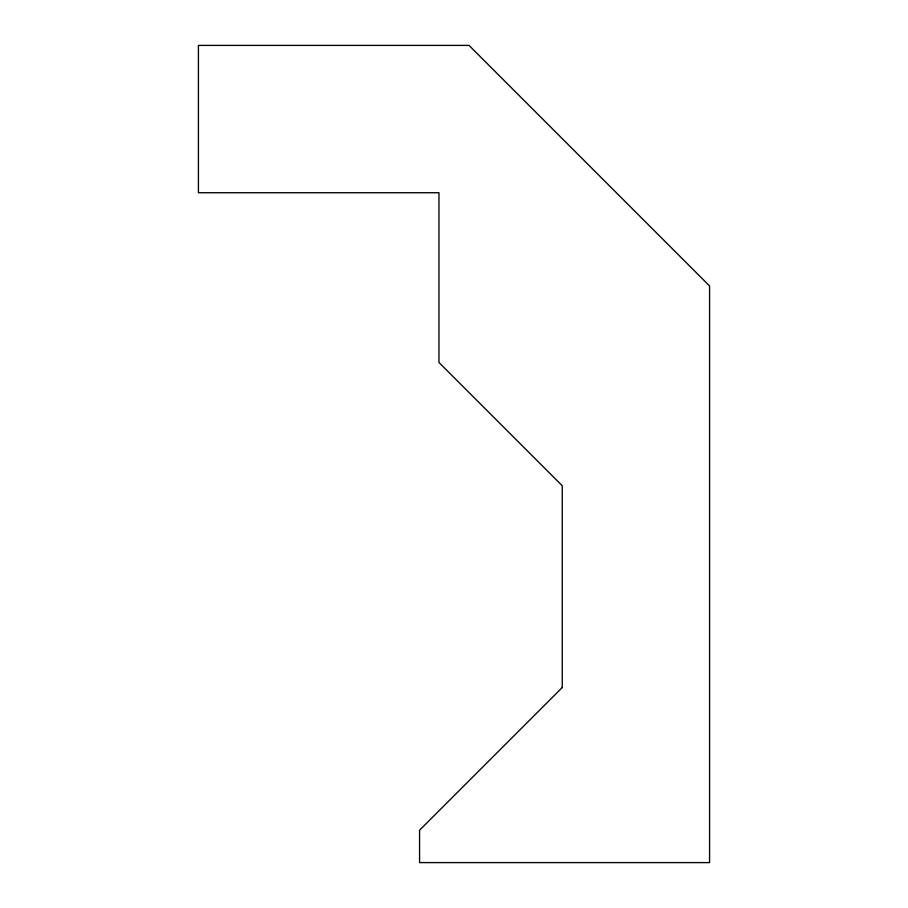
<?xml version="1.0" encoding="UTF-8"?>
<svg xmlns="http://www.w3.org/2000/svg" width="908" height="908" viewBox="0 0 908 908"><rect width="100%" height="100%" fill="white"/><g stroke="black" fill="none" stroke-linecap="round" stroke-linejoin="round"><path stroke-width="1.36" d="M562.245 687.515L419.575 830.196L419.575 862.6L709.579 862.6L709.579 285.952L469.039 45.4L198.421 45.4L198.421 192.734L438.961 192.734L438.961 362.474L562.245 485.746L562.245 687.515"/></g></svg>
